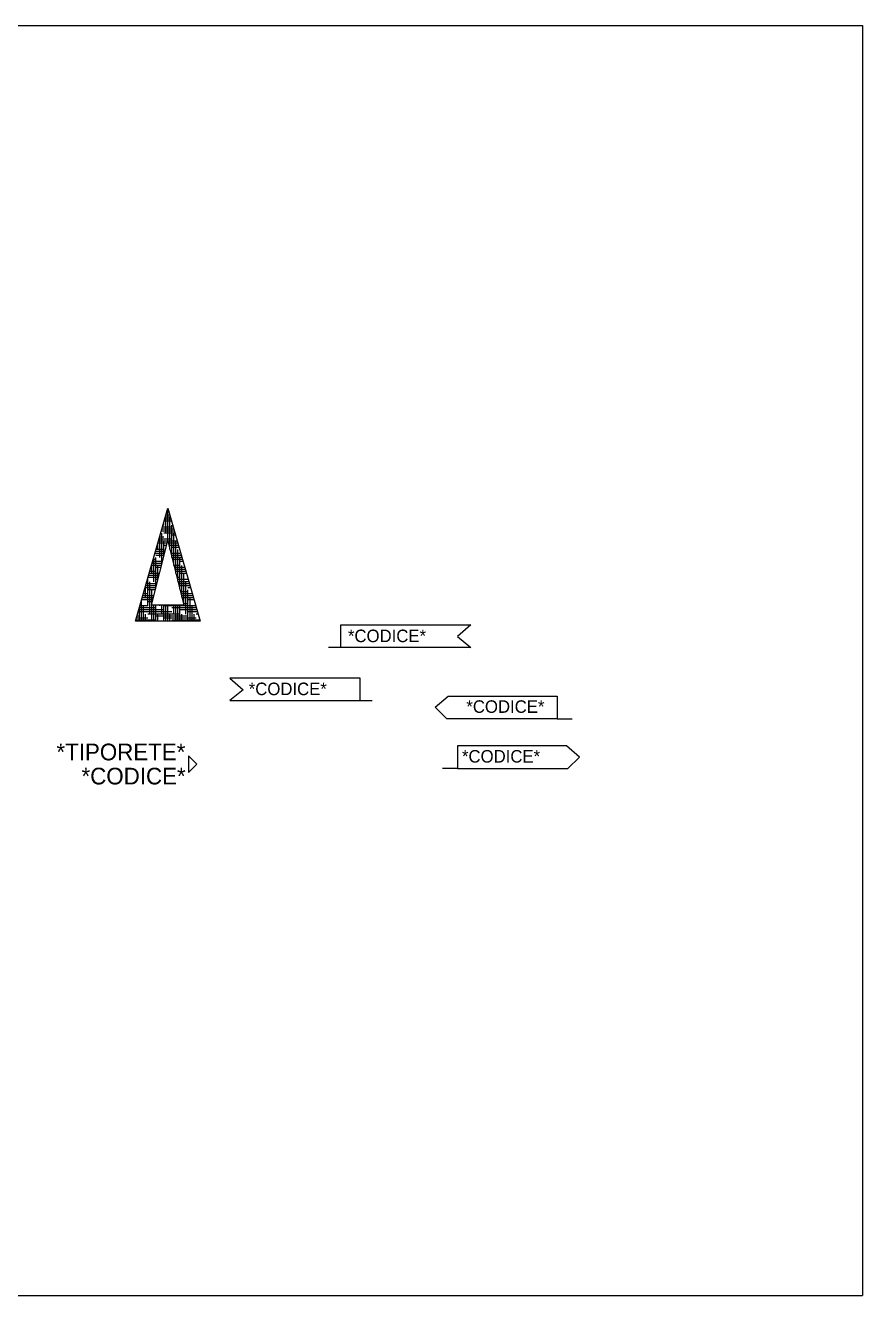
# Model space of a CAD drawing. Extents: x 0.4 to 26, y 0.3 to 15.5.
# Drawn here: x 16.01 to 26.04, y 0.25 to 15.47 of the extents above; entities that cross this region are included whole.
import ezdxf
from ezdxf.enums import TextEntityAlignment as Align

# ---------------------------------------------------------------- set-up
doc = ezdxf.new("R2010")
doc.units = 0
doc.linetypes.add('FITTIZIA', pattern=[0.5, 0.25, -0.25])
doc.layers.get('0').update_dxf_attribs({"linetype": 'CONTINUOUS'})

# ---------------------------------------------------------------- blocks, each defined once
blk = doc.blocks.new('NORD')
for p, q in [((-0.404, -0.424), (-0.017, 0.931)), ((-0.017, 0.931), (0.37, -0.424)), ((-0.211, -0.23), (-0.017, 0.544)), ((-0.018, 0.533), (0.176, -0.23)), ((0.176, -0.23), (-0.211, -0.23)), ((0.37, -0.424), (-0.404, -0.424))]:
    blk.add_line(p, q)
at = {"color": 0}
for p, q in [((-0.014, 0.92), (-0.02, 0.92)), ((-0.017, 0.533), (-0.017, 0.92)), ((-0.065, 0.727), (-0.065, 0.763)), ((0.027, 0.775), (-0.062, 0.775)), ((0.021, 0.799), (-0.055, 0.799)), ((0.014, 0.823), (-0.048, 0.823)), ((-0.041, 0.63), (-0.041, 0.848)), ((0.007, 0.848), (-0.041, 0.848)), ((0.008, 0.436), (0.008, 0.823)), ((0.062, 0.654), (-0.096, 0.654)), ((0.055, 0.678), (-0.089, 0.678)), ((-0.089, 0.255), (-0.089, 0.63)), ((0.032, 0.702), (-0.082, 0.702)), ((-0.065, 0.727), (-0.075, 0.727)), ((0.069, 0.63), (-0.065, 0.63)), ((0.034, 0.751), (0.032, 0.751)), ((0.032, 0.34), (0.032, 0.727)), ((0.056, 0.244), (0.056, 0.63)), ((-0.026, 0.509), (-0.138, 0.509)), ((-0.137, 0.436), (-0.137, 0.509)), ((-0.02, 0.533), (-0.131, 0.533)), ((0.032, 0.557), (-0.124, 0.557)), ((-0.065, 0.581), (-0.117, 0.581)), ((-0.113, 0.34), (-0.113, 0.594)), ((-0.065, 0.352), (-0.065, 0.533)), ((-0.032, 0.485), (-0.065, 0.485)), ((0.097, 0.533), (-0.017, 0.533)), ((0.103, 0.509), (-0.011, 0.509)), ((0.11, 0.485), (-0.005, 0.485)), ((0.076, 0.606), (0.032, 0.606)), ((0.117, 0.461), (0.032, 0.461)), ((0.08, 0.149), (0.08, 0.533)), ((-0.162, 0.315), (-0.193, 0.315)), ((-0.186, 0.049), (-0.186, 0.34)), ((-0.056, 0.388), (-0.172, 0.388)), ((-0.05, 0.412), (-0.165, 0.412)), ((-0.062, 0.364), (-0.162, 0.364)), ((-0.162, -0.035), (-0.162, 0.34)), ((-0.065, 0.436), (-0.158, 0.436)), ((0.032, 0.412), (0.013, 0.412)), ((0.129, 0.388), (0.019, 0.388)), ((0.145, 0.364), (0.026, 0.364)), ((0.152, 0.34), (0.032, 0.34)), ((0.159, 0.315), (0.038, 0.315)), ((0.104, 0.054), (0.104, 0.436)), ((0.129, -0.042), (0.129, 0.34)), ((-0.162, 0.17), (-0.234, 0.17)), ((-0.092, 0.243), (-0.214, 0.243)), ((-0.21, 0.146), (-0.21, 0.255)), ((-0.086, 0.267), (-0.207, 0.267)), ((-0.08, 0.291), (-0.2, 0.291)), ((-0.098, 0.219), (-0.162, 0.219)), ((-0.137, 0.062), (-0.137, 0.243)), ((0.129, 0.243), (0.056, 0.243)), ((0.186, 0.219), (0.062, 0.219)), ((0.193, 0.194), (0.069, 0.194)), ((0.2, 0.17), (0.075, 0.17)), ((0.166, 0.291), (0.129, 0.291)), ((0.153, -0.137), (0.153, 0.243)), ((-0.153, 0.001), (-0.283, 0.001)), ((-0.283, -0.144), (-0.283, 0.001)), ((-0.162, 0.025), (-0.276, 0.025)), ((-0.258, 0.049), (-0.269, 0.049)), ((-0.258, -0.241), (-0.258, 0.086)), ((-0.129, 0.098), (-0.255, 0.098)), ((-0.122, 0.122), (-0.248, 0.122)), ((-0.116, 0.146), (-0.241, 0.146)), ((-0.234, -0.338), (-0.234, 0.049)), ((-0.135, 0.074), (-0.162, 0.074)), ((0.129, 0.098), (0.093, 0.098)), ((0.225, 0.074), (0.099, 0.074)), ((0.235, 0.049), (0.105, 0.049)), ((0.242, 0.025), (0.112, 0.025)), ((0.207, 0.146), (0.129, 0.146)), ((0.249, 0.001), (0.129, 0.001)), ((0.177, -0.241), (0.177, 0.146)), ((0.201, -0.338), (0.201, 0.049)), ((-0.189, -0.144), (-0.324, -0.144)), ((-0.183, -0.12), (-0.317, -0.12)), ((-0.258, -0.096), (-0.31, -0.096)), ((-0.159, -0.023), (-0.29, -0.023)), ((-0.165, -0.047), (-0.258, -0.047)), ((-0.21, -0.228), (-0.21, -0.047)), ((0.225, -0.072), (0.136, -0.072)), ((0.276, -0.096), (0.142, -0.096)), ((0.283, -0.12), (0.148, -0.12)), ((0.29, -0.144), (0.155, -0.144)), ((0.256, -0.023), (0.225, -0.023)), ((0.225, -0.424), (0.225, -0.047)), ((0.25, -0.424), (0.25, -0.144)), ((-0.065, -0.289), (-0.366, -0.289)), ((-0.162, -0.265), (-0.359, -0.265)), ((-0.355, -0.424), (-0.355, -0.253)), ((-0.258, -0.241), (-0.352, -0.241)), ((-0.195, -0.168), (-0.331, -0.168)), ((-0.331, -0.424), (-0.331, -0.168)), ((-0.307, -0.424), (-0.307, -0.241)), ((-0.201, -0.193), (-0.258, -0.193)), ((-0.21, -0.424), (-0.21, -0.23)), ((-0.186, -0.424), (-0.186, -0.23)), ((-0.162, -0.424), (-0.162, -0.241)), ((-0.113, -0.241), (-0.113, -0.23)), ((-0.089, -0.338), (-0.089, -0.23)), ((-0.065, -0.424), (-0.065, -0.23)), ((0.318, -0.241), (-0.065, -0.241)), ((-0.041, -0.424), (-0.041, -0.23)), ((-0.017, -0.424), (-0.017, -0.241)), ((0.032, -0.241), (0.032, -0.23)), ((0.325, -0.265), (0.032, -0.265)), ((0.056, -0.338), (0.056, -0.23)), ((0.08, -0.424), (0.08, -0.23)), ((0.104, -0.424), (0.104, -0.23)), ((0.129, -0.424), (0.129, -0.241)), ((0.332, -0.289), (0.129, -0.289)), ((0.225, -0.217), (0.173, -0.217)), ((0.297, -0.168), (0.225, -0.168)), ((0.274, -0.424), (0.274, -0.241)), ((-0.162, -0.41), (-0.4, -0.41)), ((-0.258, -0.386), (-0.393, -0.386)), ((-0.355, -0.362), (-0.386, -0.362)), ((-0.379, -0.338), (-0.379, -0.337)), ((0.032, -0.313), (-0.355, -0.313)), ((-0.283, -0.424), (-0.283, -0.338)), ((0.129, -0.338), (-0.258, -0.338)), ((0.225, -0.362), (-0.162, -0.362)), ((-0.137, -0.424), (-0.137, -0.338)), ((0.322, -0.386), (-0.065, -0.386)), ((0.008, -0.424), (0.008, -0.338)), ((0.366, -0.41), (0.032, -0.41)), ((0.153, -0.424), (0.153, -0.338)), ((0.338, -0.313), (0.225, -0.313)), ((0.298, -0.424), (0.298, -0.338)), ((0.345, -0.338), (0.322, -0.338))]:
    blk.add_line(p, q, dxfattribs=at)
blk = doc.blocks.new('IRETED')
at = {"color": 7, "linetype": 'CONTINUOUS'}
for p, q in [((0, 0), (-0.1, 0.1)), ((-0.1, 0.1), (-0.1, -0.1)), ((-0.1, -0.1), (0, 0))]:
    blk.add_line(p, q, dxfattribs=at)
at = {"flags": 8}
for tag, p in [('TIPORETE', (-0.135, 0.047)), ('CODICE', (-0.132, -0.242))]:
    blk.add_attdef(tag, text='', height=0.2, dxfattribs=at).set_placement(p, align=Align.RIGHT)
blk = doc.blocks.new('RIPRETES')
for p, q in [((0.147, 0.271), (1.707, 0.271)), ((0.147, 0), (0.147, 0.271)), ((0.147, 0), (0, 0)), ((1.707, 0), (0.147, 0))]:
    blk.add_line(p, q)
at = {"color": 7, "linetype": 'CONTINUOUS'}
for p, q in [((1.707, 0.271), (1.546, 0.129)), ((1.546, 0.129), (1.707, 0))]:
    blk.add_line(p, q, dxfattribs=at)
at = {"flags": 8}
blk.add_attdef('CODICE', (0.234, 0.063), '', height=0.15, dxfattribs=at)
blk = doc.blocks.new('RIPRETED')
for p, q in [((-0.147, 0.271), (-1.707, 0.271)), ((-0.147, 0), (-0.147, 0.271)), ((-1.707, 0), (-0.147, 0)), ((-0.147, 0), (0, 0))]:
    blk.add_line(p, q)
at = {"color": 7, "linetype": 'CONTINUOUS'}
for p, q in [((-1.707, 0.271), (-1.546, 0.129)), ((-1.546, 0.129), (-1.707, 0))]:
    blk.add_line(p, q, dxfattribs=at)
at = {"flags": 8}
blk.add_attdef('CODICE', (-1.481, 0.066), '', height=0.15, dxfattribs=at)
blk = doc.blocks.new('RIMRETES')
for p, q in [((1.488, 0.271), (0.18, 0.271)), ((0.18, 0.271), (0.18, 0)), ((0.18, 0), (1.502, 0))]:
    blk.add_line(p, q)
at = {"color": 7, "linetype": 'CONTINUOUS'}
for p, q in [((1.641, 0.136), (1.488, 0.271)), ((0, 0), (0, 0)), ((0.18, 0), (0, 0)), ((1.641, 0.136), (1.502, 0))]:
    blk.add_line(p, q, dxfattribs=at)
at = {"color": 7, "linetype": 'CONTINUOUS', "flags": 9}
blk.add_attdef('NUM-PERD', text='', height=0.15, dxfattribs=at).set_placement((0.959, 0.804), align=Align.RIGHT)
for tag, p in [('COD-PERD', (-0.172, 0.633)), ('LUNGHEZZA', (-0.273, 0.428))]:
    blk.add_attdef(tag, p, '', height=0.15, dxfattribs=at)
at = {"flags": 8}
blk.add_attdef('CODICE', (0.233, 0.07), '', height=0.15, dxfattribs=at)
blk = doc.blocks.new('RIMRETED')
at = {"color": 7, "linetype": 'CONTINUOUS'}
for p, q in [((-1.641, 0.136), (-1.488, 0.271)), ((-1.641, 0.136), (-1.502, 0)), ((-0.18, 0), (0, 0)), ((0, 0), (0, 0))]:
    blk.add_line(p, q, dxfattribs=at)
for p, q in [((-1.488, 0.271), (-0.18, 0.271)), ((-0.18, 0.271), (-0.18, 0)), ((-0.18, 0), (-1.502, 0))]:
    blk.add_line(p, q)
at = {"color": 7, "linetype": 'CONTINUOUS', "flags": 9}
blk.add_attdef('NUM-PERD', text='', height=0.15, dxfattribs=at).set_placement((-0.544, 0.804), align=Align.RIGHT)
for tag, p in [('COD-PERD', (-1.675, 0.633)), ('LUNGHEZZA', (-1.775, 0.428))]:
    blk.add_attdef(tag, p, '', height=0.15, dxfattribs=at)
at = {"flags": 8}
blk.add_attdef('CODICE', (-1.269, 0.07), '', height=0.15, dxfattribs=at)

msp = doc.modelspace()

# ---------------------------------------------------------------- linework, layer by layer
for p, q in [((0.353, 15.473), (26.043, 15.473)), ((26.043, 15.473), (26.043, 0.253)), ((0.353, 0.253), (26.043, 0.253))]:
    msp.add_line(p, q)

# ---------------------------------------------------------------- block references
msp.add_blockref('NORD', (17.733, 8.758))
at = {"linetype": 'FITTIZIA'}
for name, p in [('RIPRETES', (19.641, 8.02)), ('RIMRETED', (22.563, 7.166))]:
    msp.add_blockref(name, p, dxfattribs=at).add_auto_attribs({'CODICE': '*CODICE*'})
ref = msp.add_blockref('RIPRETED', (20.167, 7.382), dxfattribs=at)
ref.add_attrib('CODICE', '*CODICE*', (18.686, 7.448), dxfattribs={"height": 0.15})
msp.add_blockref('IRETED', (18.062, 6.62)).add_auto_attribs({'CODICE': '*CODICE*', 'TIPORETE': '*TIPORETE*'})
ref = msp.add_blockref('RIMRETES', (21.008, 6.57), dxfattribs=at)
ref.add_attrib('CODICE', '*CODICE*', (21.242, 6.64), dxfattribs={"height": 0.15})

doc.saveas('drawing.dxf')
